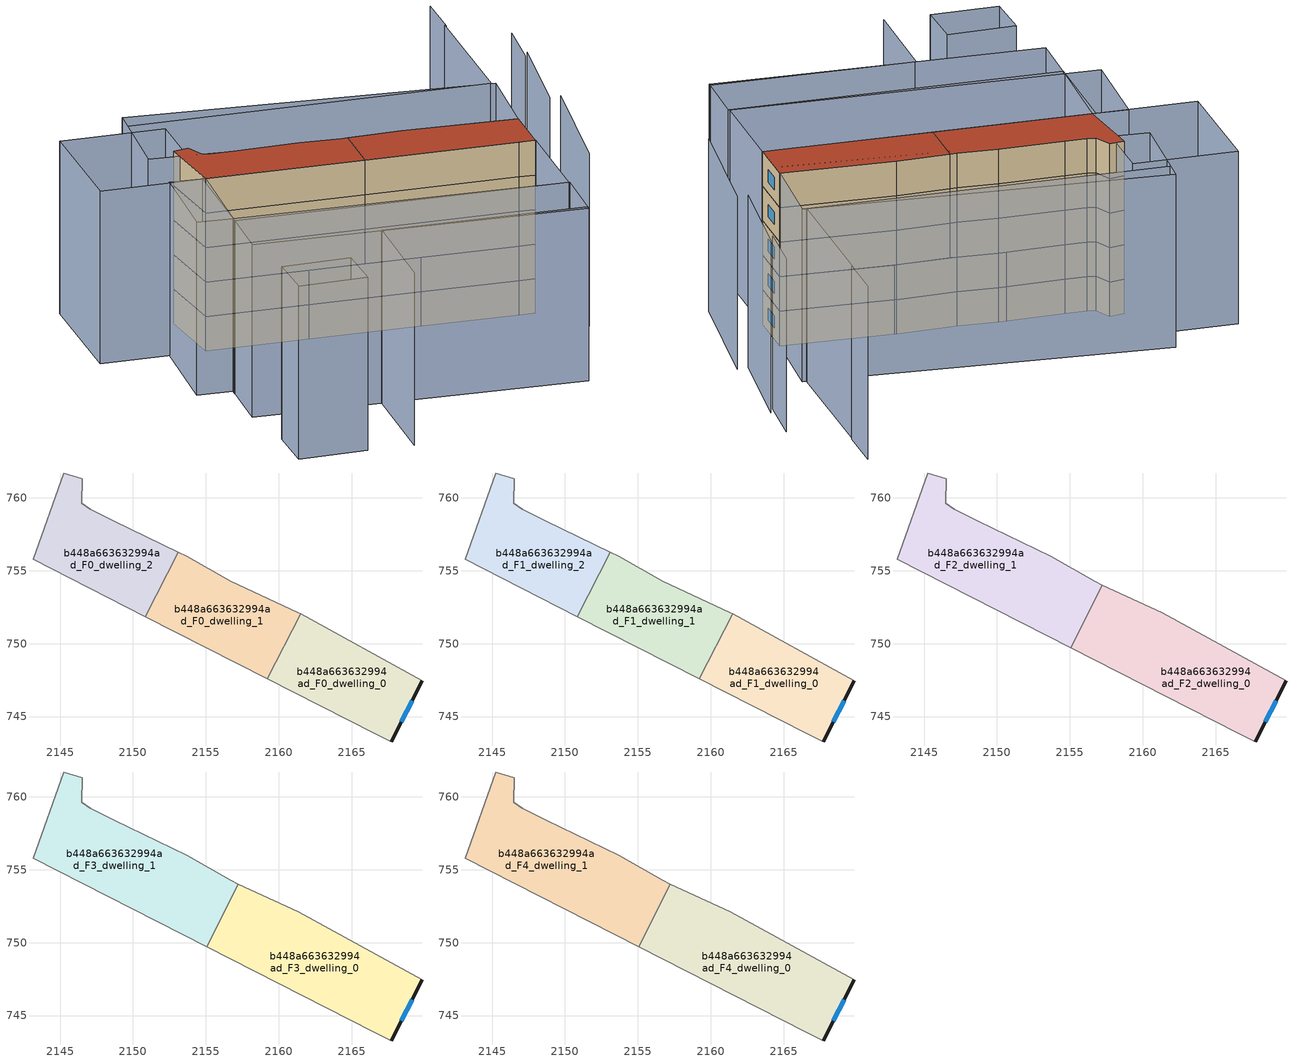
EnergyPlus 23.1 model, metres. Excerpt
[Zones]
b448a663632994ad_F0_dwelling_0
 floor ground (EU_floor_Construction): 2169.82,747.45 2167.72,743.27 2166.53,743.86 2159.22,747.59 2161.49,752.04 z0
 wall outside (EU_wall_Construction): 2167.72,743.27 2169.82,747.45 z0:3
 wall adiabatic (EU_wall_Construction): 2159.22,747.59 2166.53,743.86 2167.72,743.27 / 2169.82,747.45 2161.49,752.04 z0:3
 wall to b448a663632994ad_F0_dwelling_1 (EU_wall_Construction): 2161.49,752.04 2159.22,747.59 z0:3
 window (EU_Window_Construction): 2168.41,744.63 2169.14,746.09 z0.98:2.02
b448a663632994ad_F0_dwelling_1
 floor ground (EU_floor_Construction): 2161.34,752.12 2161.49,752.04 2159.22,747.59 2150.84,751.86 2153.09,756.27 2153.69,755.98 2156.7,754.26 z0
 wall adiabatic (EU_wall_Construction): 2161.49,752.04 2161.34,752.12 2156.7,754.26 2153.69,755.98 2153.09,756.27 / 2150.84,751.86 2159.22,747.59 z0:3
 wall to b448a663632994ad_F0_dwelling_2 (EU_wall_Construction): 2153.09,756.27 2150.84,751.86 z0:3
b448a663632994ad_F0_dwelling_2
 floor ground (EU_floor_Construction): 2153.09,756.27 2150.84,751.86 2143.14,755.78 2145.25,761.68 2146.51,761.29 2146.48,759.64 2147.08,759.22 2148.7,758.39 z0
 wall adiabatic (EU_wall_Construction): 2153.09,756.27 2148.7,758.39 2147.08,759.22 2146.48,759.64 2146.51,761.29 2145.25,761.68 2143.14,755.78 2150.84,751.86 z0:3
b448a663632994ad_F1_dwelling_0
 floor to b448a663632994ad_F0_dwelling_0 (EU_floor_Construction): 2169.82,747.45 2167.72,743.27 2166.53,743.86 2159.22,747.59 2161.49,752.04 z3
 wall outside (EU_wall_Construction): 2167.72,743.27 2169.82,747.45 z3:6
 wall adiabatic (EU_wall_Construction): 2159.22,747.59 2166.53,743.86 2167.72,743.27 / 2169.82,747.45 2161.49,752.04 z3:6
 wall to b448a663632994ad_F1_dwelling_1 (EU_wall_Construction): 2161.49,752.04 2159.22,747.59 z3:6
 window (EU_Window_Construction): 2168.41,744.63 2169.14,746.09 z3.98:5.02
b448a663632994ad_F1_dwelling_1
 floor to b448a663632994ad_F0_dwelling_1 (EU_floor_Construction): 2161.34,752.12 2161.49,752.04 2159.22,747.59 2150.84,751.86 2153.09,756.27 2153.69,755.98 2156.7,754.26 z3
 wall adiabatic (EU_wall_Construction): 2161.49,752.04 2161.34,752.12 2156.7,754.26 2153.69,755.98 2153.09,756.27 / 2150.84,751.86 2159.22,747.59 z3:6
 wall to b448a663632994ad_F1_dwelling_2 (EU_wall_Construction): 2153.09,756.27 2150.84,751.86 z3:6
b448a663632994ad_F1_dwelling_2
 floor to b448a663632994ad_F0_dwelling_2 (EU_floor_Construction): 2153.09,756.27 2150.84,751.86 2143.14,755.78 2145.25,761.68 2146.51,761.29 2146.48,759.64 2147.08,759.22 2148.7,758.39 z3
 wall adiabatic (EU_wall_Construction): 2153.09,756.27 2148.7,758.39 2147.08,759.22 2146.48,759.64 2146.51,761.29 2145.25,761.68 2143.14,755.78 2150.84,751.86 z3:6
b448a663632994ad_F2_dwelling_0
 floor to b448a663632994ad_F1_dwelling_0 (EU_floor_Construction): 2169.82,747.45 2167.72,743.27 2166.53,743.86 2159.22,747.59 2161.49,752.04 z6
 floor to b448a663632994ad_F1_dwelling_1 (EU_floor_Construction): 2161.34,752.12 2161.49,752.04 2159.22,747.59 2155.04,749.72 2157.23,754.02 z6
 wall outside (EU_wall_Construction): 2167.72,743.27 2169.82,747.45 z6:9
 wall adiabatic (EU_wall_Construction): 2155.04,749.72 2166.53,743.86 2167.72,743.27 / 2169.82,747.45 2161.34,752.12 2157.23,754.02 z6:9
 wall to b448a663632994ad_F2_dwelling_1 (EU_wall_Construction): 2157.23,754.02 2155.04,749.72 z6:9
 window (EU_Window_Construction): 2168.41,744.63 2169.14,746.09 z6.98:8.02
b448a663632994ad_F2_dwelling_1
 floor to b448a663632994ad_F1_dwelling_1 (EU_floor_Construction): 2156.7,754.26 2157.23,754.02 2155.04,749.72 2150.84,751.86 2153.09,756.27 2153.69,755.98 z6
 floor to b448a663632994ad_F1_dwelling_2 (EU_floor_Construction): 2153.09,756.27 2150.84,751.86 2143.14,755.78 2145.25,761.68 2146.51,761.29 2146.48,759.64 2147.08,759.22 2148.7,758.39 z6
 wall adiabatic (EU_wall_Construction): 2157.23,754.02 2156.7,754.26 2153.69,755.98 2148.7,758.39 2147.08,759.22 2146.48,759.64 2146.51,761.29 2145.25,761.68 2143.14,755.78 2155.04,749.72 z6:9
b448a663632994ad_F3_dwelling_0
 floor to b448a663632994ad_F2_dwelling_0 (EU_floor_Construction): 2169.82,747.45 2167.72,743.27 2166.53,743.86 2155.04,749.72 2157.23,754.02 2161.34,752.12 z9
 wall outside (EU_wall_Construction): 2167.72,743.27 2169.82,747.45 z9:12
 wall adiabatic (EU_wall_Construction): 2155.04,749.72 2166.53,743.86 2167.72,743.27 / 2169.82,747.45 2161.34,752.12 2157.23,754.02 z9:12
 wall to b448a663632994ad_F3_dwelling_1 (EU_wall_Construction): 2157.23,754.02 2155.04,749.72 z9:12
 window (EU_Window_Construction): 2168.41,744.63 2169.14,746.09 z9.98:11.02
b448a663632994ad_F3_dwelling_1
 floor to b448a663632994ad_F2_dwelling_1 (EU_floor_Construction): 2153.69,755.98 2156.7,754.26 2157.23,754.02 2155.04,749.72 2143.14,755.78 2145.25,761.68 2146.51,761.29 2146.48,759.64 2147.08,759.22 2148.7,758.39 z9
 wall adiabatic (EU_wall_Construction): 2157.23,754.02 2156.7,754.26 2153.69,755.98 2148.7,758.39 2147.08,759.22 2146.48,759.64 2146.51,761.29 2145.25,761.68 2143.14,755.78 2155.04,749.72 z9:12
b448a663632994ad_F4_dwelling_0
 floor to b448a663632994ad_F3_dwelling_0 (EU_floor_Construction): 2169.82,747.45 2167.72,743.27 2166.53,743.86 2155.04,749.72 2157.23,754.02 2161.34,752.12 z12
 wall outside (EU_wall_Construction): 2167.72,743.27 2169.82,747.45 z12:15
 wall adiabatic (EU_wall_Construction): 2155.04,749.72 2166.53,743.86 2167.72,743.27 / 2169.82,747.45 2161.34,752.12 2157.23,754.02 z12:15
 wall to b448a663632994ad_F4_dwelling_1 (EU_wall_Construction): 2157.23,754.02 2155.04,749.72 z12:15
 window (EU_Window_Construction): 2168.41,744.63 2169.14,746.09 z12.98:14.02
 roof outside (EU_roof_Construction): 2167.72,743.27 2169.82,747.45 2161.34,752.12 2157.23,754.02 2155.04,749.72 2166.53,743.86 z15
b448a663632994ad_F4_dwelling_1
 floor to b448a663632994ad_F3_dwelling_1 (EU_floor_Construction): 2153.69,755.98 2156.7,754.26 2157.23,754.02 2155.04,749.72 2143.14,755.78 2145.25,761.68 2146.51,761.29 2146.48,759.64 2147.08,759.22 2148.7,758.39 z12
 wall adiabatic (EU_wall_Construction): 2157.23,754.02 2156.7,754.26 2153.69,755.98 2148.7,758.39 2147.08,759.22 2146.48,759.64 2146.51,761.29 2145.25,761.68 2143.14,755.78 2155.04,749.72 z12:15
 roof outside (EU_roof_Construction): 2155.04,749.72 2157.23,754.02 2156.7,754.26 2153.69,755.98 2148.7,758.39 2147.08,759.22 2146.48,759.64 2146.51,761.29 2145.25,761.68 2143.14,755.78 z15
shading: 2141.74,730.08 2145.9,738.21 / 2145.9,738.21 2161.23,730.38 / 2168.95,738.31 2175.65,748.63 / 2174.81,749.01 2179.95,757.01 / 2179.29,756.56 2181.77,760.71 / 2179.09,765.65 2173.38,754.29 / 2173.38,754.29 2146.21,767.96 / 2180.98,769.32 2179.03,765.46 / 2134.9,738.32 2140.19,735.83 / 2140.19,735.83 2138.36,731.93 / 2138.36,731.93 2133.07,734.42 / 2133.07,734.42 2134.9,738.32 / 2143.14,755.78 2138.98,748.23 / 2138.98,748.23 2136.36,749.68 / 2136.36,749.68 2140.52,757.23 / 2140.52,757.23 2143.14,755.78 / 2138.98,748.23 2163.73,735.11 / 2163.73,735.11 2161.1,730.15 / 2161.1,730.15 2136.35,743.27 / 2136.35,743.27 2138.98,748.23 / 2142.89,755.91 2167.77,743.25 / 2167.77,743.25 2163.63,735.11 / 2163.63,735.11 2138.75,747.78 / 2138.75,747.78 2142.89,755.91 / 2147.05,769.56 2173.68,754.1 / 2173.68,754.1 2169.21,746.39 / 2169.21,746.39 2142.57,761.84 / 2142.57,761.84 2147.05,769.56 / 2135.24,759.7 2140.08,769.47 / 2140.08,769.47 2147.99,765.55 / 2147.99,765.55 2143.14,755.78 / 2143.14,755.78 2135.24,759.7 z0:15
[Building]
EU S2 Campaign: North Axis=0; Terrain=City; Solar Distribution=FullExterior
[Site:Location]
Bologna: Latitude=44.5; Longitude=11.25; Time Zone=1; Elevation=37
[SizingPeriod:WeatherFileDays]
AnnualSizingPeriod: Begin Month=1; Begin Day of Month=1; End Month=12; End Day of Month=31; Day of Week for Start Day=Monday; Use Weather File Daylight Saving Period=No; Use Weather File Rain and Snow Indicators=No
[MATERIAL]
EU_InternalMass_Material: Roughness=MediumRough; Thickness=0.1; Conductivity=1; Density=1800; Specific Heat=900; Thermal Absorptance=0.9; Solar Absorptance=0.7; Visible Absorptance=0.7
[MATERIAL:NOMASS] Roughness=MediumRough; Thermal Absorptance=0.9; Solar Absorptance=0.7; Visible Absorptance=0.7
Name | Thermal Resistance
EU_wall_NoMass | 0.905828
EU_roof_NoMass | 0.37593
EU_floor_NoMass | 0.67114
[WINDOWMATERIAL:SIMPLEGLAZINGSYSTEM]
EU_Window_SimpleGlazing: UFactor=4.52486; Solar Heat Gain Coefficient=0.85; Visible Transmittance=0.85
[CONSTRUCTION]
EU_wall_Construction: EU_wall_NoMass
EU_roof_Construction: EU_roof_NoMass
EU_floor_Construction: EU_floor_NoMass
EU_Window_Construction: EU_Window_SimpleGlazing
EU_InternalMass_Construction: EU_InternalMass_Material
[ZONE] Type=1; Multiplier=1; Ceiling Height=autocalculate; Floor Area=autocalculate; Part of Total Floor Area=Yes
Name | Volume
b448a663632994ad_F0_dwelling_0 | 138.349
b448a663632994ad_F1_dwelling_0 | 138.35
b448a663632994ad_F2_dwelling_0 | 207.516
b448a663632994ad_F3_dwelling_0; b448a663632994ad_F4_dwelling_0 | 207.522
b448a663632994ad_F0_dwelling_1 | 138.356
b448a663632994ad_F1_dwelling_1 | 138.354
b448a663632994ad_F2_dwelling_1 | 207.526
b448a663632994ad_F3_dwelling_1; b448a663632994ad_F4_dwelling_1 | 207.535
b448a663632994ad_F0_dwelling_2; b448a663632994ad_F1_dwelling_2 | 138.346
[INTERNALMASS] Construction=EU_InternalMass_Construction
Name | Zone or ZoneList | Surface Area
b448a663632994ad_F0_dwelling_0_EU_InternalMass | b448a663632994ad_F0_dwelling_0 | 46.1165
b448a663632994ad_F0_dwelling_1_EU_InternalMass | b448a663632994ad_F0_dwelling_1 | 46.1185
b448a663632994ad_F0_dwelling_2_EU_InternalMass | b448a663632994ad_F0_dwelling_2 | 46.115
b448a663632994ad_F1_dwelling_0_EU_InternalMass | b448a663632994ad_F1_dwelling_0 | 46.1165
b448a663632994ad_F1_dwelling_1_EU_InternalMass | b448a663632994ad_F1_dwelling_1 | 46.1185
b448a663632994ad_F1_dwelling_2_EU_InternalMass | b448a663632994ad_F1_dwelling_2 | 46.115
b448a663632994ad_F2_dwelling_0_EU_InternalMass | b448a663632994ad_F2_dwelling_0 | 69.1737
b448a663632994ad_F2_dwelling_1_EU_InternalMass | b448a663632994ad_F2_dwelling_1 | 69.1768
b448a663632994ad_F3_dwelling_0_EU_InternalMass | b448a663632994ad_F3_dwelling_0 | 69.1737
b448a663632994ad_F3_dwelling_1_EU_InternalMass | b448a663632994ad_F3_dwelling_1 | 69.1768
b448a663632994ad_F4_dwelling_0_EU_InternalMass | b448a663632994ad_F4_dwelling_0 | 69.1737
b448a663632994ad_F4_dwelling_1_EU_InternalMass | b448a663632994ad_F4_dwelling_1 | 69.1768
[OTHEREQUIPMENT] Fuel Type=Electricity; Design Level Calculation Method=Watts/Area; Power per Zone Floor Area=1; Fraction Latent=0; Fraction Radiant=0; Fraction Lost=0; Carbon Dioxide Generation Rate=0; EndUse Subcategory=EU_Step8_InternalGains
Name | Zone or ZoneList or Space or SpaceList | Schedule
EU_Step8_InternalGain_b448a663632994ad_F0_dwelling_0_f000 | b448a663632994ad_F0_dwelling_0 | EU_Step8_GainSchedule_b448a663632994ad_F0_dwelling_0_f000
EU_Step8_InternalGain_b448a663632994ad_F0_dwelling_1_f000 | b448a663632994ad_F0_dwelling_1 | EU_Step8_GainSchedule_b448a663632994ad_F0_dwelling_1_f000
EU_Step8_InternalGain_b448a663632994ad_F0_dwelling_2_f000 | b448a663632994ad_F0_dwelling_2 | EU_Step8_GainSchedule_b448a663632994ad_F0_dwelling_2_f000
EU_Step8_InternalGain_b448a663632994ad_F1_dwelling_0_f000 | b448a663632994ad_F1_dwelling_0 | EU_Step8_GainSchedule_b448a663632994ad_F1_dwelling_0_f000
EU_Step8_InternalGain_b448a663632994ad_F1_dwelling_1_f000 | b448a663632994ad_F1_dwelling_1 | EU_Step8_GainSchedule_b448a663632994ad_F1_dwelling_1_f000
EU_Step8_InternalGain_b448a663632994ad_F1_dwelling_2_f000 | b448a663632994ad_F1_dwelling_2 | EU_Step8_GainSchedule_b448a663632994ad_F1_dwelling_2_f000
EU_Step8_InternalGain_b448a663632994ad_F2_dwelling_0_f000 | b448a663632994ad_F2_dwelling_0 | EU_Step8_GainSchedule_b448a663632994ad_F2_dwelling_0_f000
EU_Step8_InternalGain_b448a663632994ad_F2_dwelling_1_f000 | b448a663632994ad_F2_dwelling_1 | EU_Step8_GainSchedule_b448a663632994ad_F2_dwelling_1_f000
EU_Step8_InternalGain_b448a663632994ad_F3_dwelling_0_f000 | b448a663632994ad_F3_dwelling_0 | EU_Step8_GainSchedule_b448a663632994ad_F3_dwelling_0_f000
EU_Step8_InternalGain_b448a663632994ad_F3_dwelling_1_f000 | b448a663632994ad_F3_dwelling_1 | EU_Step8_GainSchedule_b448a663632994ad_F3_dwelling_1_f000
EU_Step8_InternalGain_b448a663632994ad_F4_dwelling_0_f000 | b448a663632994ad_F4_dwelling_0 | EU_Step8_GainSchedule_b448a663632994ad_F4_dwelling_0_f000
EU_Step8_InternalGain_b448a663632994ad_F4_dwelling_1_f000 | b448a663632994ad_F4_dwelling_1 | EU_Step8_GainSchedule_b448a663632994ad_F4_dwelling_1_f000
[ZONEVENTILATION:DESIGNFLOWRATE] Schedule=EU_AlwaysOn; Design Flow Rate Calculation Method=AirChanges/Hour; Air Changes per Hour=0.73129; Ventilation Type=Natural; Fan Pressure Rise=0; Fan Total Efficiency=1; Constant Term Coefficient=1; Temperature Term Coefficient=0; Velocity Term Coefficient=0; Velocity Squared Term Coefficient=0; Minimum Indoor Temperature=-100; Maximum Indoor Temperature=100; Delta Temperature=-100; Minimum Outdoor Temperature=-100; Maximum Outdoor Temperature=100; Maximum Wind Speed=40
Name | Zone or ZoneList or Space or SpaceList
EU_ConstantAir_b448a663632994ad_F0_dwelling_0 | b448a663632994ad_F0_dwelling_0
EU_ConstantAir_b448a663632994ad_F0_dwelling_1 | b448a663632994ad_F0_dwelling_1
EU_ConstantAir_b448a663632994ad_F0_dwelling_2 | b448a663632994ad_F0_dwelling_2
EU_ConstantAir_b448a663632994ad_F1_dwelling_0 | b448a663632994ad_F1_dwelling_0
EU_ConstantAir_b448a663632994ad_F1_dwelling_1 | b448a663632994ad_F1_dwelling_1
EU_ConstantAir_b448a663632994ad_F1_dwelling_2 | b448a663632994ad_F1_dwelling_2
EU_ConstantAir_b448a663632994ad_F2_dwelling_0 | b448a663632994ad_F2_dwelling_0
EU_ConstantAir_b448a663632994ad_F2_dwelling_1 | b448a663632994ad_F2_dwelling_1
EU_ConstantAir_b448a663632994ad_F3_dwelling_0 | b448a663632994ad_F3_dwelling_0
EU_ConstantAir_b448a663632994ad_F3_dwelling_1 | b448a663632994ad_F3_dwelling_1
EU_ConstantAir_b448a663632994ad_F4_dwelling_0 | b448a663632994ad_F4_dwelling_0
EU_ConstantAir_b448a663632994ad_F4_dwelling_1 | b448a663632994ad_F4_dwelling_1
[HVACTEMPLATE:THERMOSTAT] Constant Heating Setpoint=20; Constant Cooling Setpoint=50
EU_HeatOnly_b448a663632994ad_F0_dwelling_0; EU_HeatOnly_b448a663632994ad_F0_dwelling_1; EU_HeatOnly_b448a663632994ad_F0_dwelling_2; EU_HeatOnly_b448a663632994ad_F1_dwelling_0; EU_HeatOnly_b448a663632994ad_F1_dwelling_1; EU_HeatOnly_b448a663632994ad_F1_dwelling_2; EU_HeatOnly_b448a663632994ad_F2_dwelling_0; EU_HeatOnly_b448a663632994ad_F2_dwelling_1; EU_HeatOnly_b448a663632994ad_F3_dwelling_0; EU_HeatOnly_b448a663632994ad_F3_dwelling_1; EU_HeatOnly_b448a663632994ad_F4_dwelling_0; EU_HeatOnly_b448a663632994ad_F4_dwelling_1
[HVACTEMPLATE:ZONE:IDEALLOADSAIRSYSTEM] System Availability Schedule=EU_AlwaysOn; Maximum Heating Supply Air Temperature=50; Minimum Cooling Supply Air Temperature=13; Maximum Heating Supply Air Humidity Ratio=0.0156; Minimum Cooling Supply Air Humidity Ratio=0.0077; Heating Limit=NoLimit; Cooling Limit=NoLimit; Heating Availability Schedule=EU_AlwaysOn; Cooling Availability Schedule=EU_CoolingOff; Dehumidification Control Type=ConstantSensibleHeatRatio; Cooling Sensible Heat Ratio=0.7; Dehumidification Setpoint=60; Humidification Control Type=None; Humidification Setpoint=30; Outdoor Air Method=None; Outdoor Air Flow Rate per Person=0.00944; Outdoor Air Flow Rate per Zone Floor Area=0; Outdoor Air Flow Rate per Zone=0; Demand Controlled Ventilation Type=None; Outdoor Air Economizer Type=NoEconomizer; Heat Recovery Type=None; Sensible Heat Recovery Effectiveness=0.7; Latent Heat Recovery Effectiveness=0.65
Name | Template Thermostat
b448a663632994ad_F0_dwelling_0 | EU_HeatOnly_b448a663632994ad_F0_dwelling_0
b448a663632994ad_F0_dwelling_1 | EU_HeatOnly_b448a663632994ad_F0_dwelling_1
b448a663632994ad_F0_dwelling_2 | EU_HeatOnly_b448a663632994ad_F0_dwelling_2
b448a663632994ad_F1_dwelling_0 | EU_HeatOnly_b448a663632994ad_F1_dwelling_0
b448a663632994ad_F1_dwelling_1 | EU_HeatOnly_b448a663632994ad_F1_dwelling_1
b448a663632994ad_F1_dwelling_2 | EU_HeatOnly_b448a663632994ad_F1_dwelling_2
b448a663632994ad_F2_dwelling_0 | EU_HeatOnly_b448a663632994ad_F2_dwelling_0
b448a663632994ad_F2_dwelling_1 | EU_HeatOnly_b448a663632994ad_F2_dwelling_1
b448a663632994ad_F3_dwelling_0 | EU_HeatOnly_b448a663632994ad_F3_dwelling_0
b448a663632994ad_F3_dwelling_1 | EU_HeatOnly_b448a663632994ad_F3_dwelling_1
b448a663632994ad_F4_dwelling_0 | EU_HeatOnly_b448a663632994ad_F4_dwelling_0
b448a663632994ad_F4_dwelling_1 | EU_HeatOnly_b448a663632994ad_F4_dwelling_1
[SIZING:ZONE] Zone Cooling Design Supply Air Temperature Input Method=SupplyAirTemperature; Zone Cooling Design Supply Air Temperature=13; Zone Heating Design Supply Air Temperature Input Method=SupplyAirTemperature; Zone Heating Design Supply Air Temperature=50; Zone Cooling Design Supply Air Humidity Ratio=0.008; Zone Heating Design Supply Air Humidity Ratio=0.008; Cooling Design Air Flow Method=DesignDay; Cooling Design Air Flow Rate=0; Cooling Minimum Air Flow per Zone Floor Area=0.000762; Cooling Minimum Air Flow=0; Cooling Minimum Air Flow Fraction=0.2; Heating Design Air Flow Method=DesignDay; Heating Design Air Flow Rate=0; Heating Maximum Air Flow per Zone Floor Area=0.002032; Heating Maximum Air Flow=0.141576; Heating Maximum Air Flow Fraction=0.3; Account for Dedicated Outdoor Air System=No; Dedicated Outdoor Air System Control Strategy=NeutralSupplyAir; Dedicated Outdoor Air Low Setpoint Temperature for Design=autosize; Dedicated Outdoor Air High Setpoint Temperature for Design=autosize; Zone Load Sizing Method=Sensible Load Only No Latent Load; Zone Latent Cooling Design Supply Air Humidity Ratio Input Method=HumidityRatioDifference; Zone Cooling Design Supply Air Humidity Ratio Difference=0.005; Zone Latent Heating Design Supply Air Humidity Ratio Input Method=HumidityRatioDifference; Zone Humidification Design Supply Air Humidity Ratio Difference=0.005
b448a663632994ad_F0_dwelling_0; b448a663632994ad_F0_dwelling_1; b448a663632994ad_F0_dwelling_2; b448a663632994ad_F1_dwelling_0; b448a663632994ad_F1_dwelling_1; b448a663632994ad_F1_dwelling_2; b448a663632994ad_F2_dwelling_0; b448a663632994ad_F2_dwelling_1; b448a663632994ad_F3_dwelling_0; b448a663632994ad_F3_dwelling_1; b448a663632994ad_F4_dwelling_0; b448a663632994ad_F4_dwelling_1
[SCHEDULE:CONSTANT]
Name | Hourly Value
EU_AlwaysOn | 1
EU_CoolingOff | 0
[SCHEDULE:FILE] Column Number=1; Rows to Skip at Top=0; Number of Hours of Data=8760; Column Separator=Comma; Interpolate to Timestep=No; Minutes per Item=60; Adjust Schedule for Daylight Savings=Yes
Name | File
EU_Step8_GainSchedule_b448a663632994ad_F0_dwelling_0_f000 | ../../schedules/b448a663632994ad/b448a663632994ad_F0_dwelling_0_f000_gain.csv
EU_Step8_GainSchedule_b448a663632994ad_F0_dwelling_1_f000 | ../../schedules/b448a663632994ad/b448a663632994ad_F0_dwelling_1_f000_gain.csv
EU_Step8_GainSchedule_b448a663632994ad_F0_dwelling_2_f000 | ../../schedules/b448a663632994ad/b448a663632994ad_F0_dwelling_2_f000_gain.csv
EU_Step8_GainSchedule_b448a663632994ad_F1_dwelling_0_f000 | ../../schedules/b448a663632994ad/b448a663632994ad_F1_dwelling_0_f000_gain.csv
EU_Step8_GainSchedule_b448a663632994ad_F1_dwelling_1_f000 | ../../schedules/b448a663632994ad/b448a663632994ad_F1_dwelling_1_f000_gain.csv
EU_Step8_GainSchedule_b448a663632994ad_F1_dwelling_2_f000 | ../../schedules/b448a663632994ad/b448a663632994ad_F1_dwelling_2_f000_gain.csv
EU_Step8_GainSchedule_b448a663632994ad_F2_dwelling_0_f000 | ../../schedules/b448a663632994ad/b448a663632994ad_F2_dwelling_0_f000_gain.csv
EU_Step8_GainSchedule_b448a663632994ad_F2_dwelling_1_f000 | ../../schedules/b448a663632994ad/b448a663632994ad_F2_dwelling_1_f000_gain.csv
EU_Step8_GainSchedule_b448a663632994ad_F3_dwelling_0_f000 | ../../schedules/b448a663632994ad/b448a663632994ad_F3_dwelling_0_f000_gain.csv
EU_Step8_GainSchedule_b448a663632994ad_F3_dwelling_1_f000 | ../../schedules/b448a663632994ad/b448a663632994ad_F3_dwelling_1_f000_gain.csv
EU_Step8_GainSchedule_b448a663632994ad_F4_dwelling_0_f000 | ../../schedules/b448a663632994ad/b448a663632994ad_F4_dwelling_0_f000_gain.csv
EU_Step8_GainSchedule_b448a663632994ad_F4_dwelling_1_f000 | ../../schedules/b448a663632994ad/b448a663632994ad_F4_dwelling_1_f000_gain.csv
